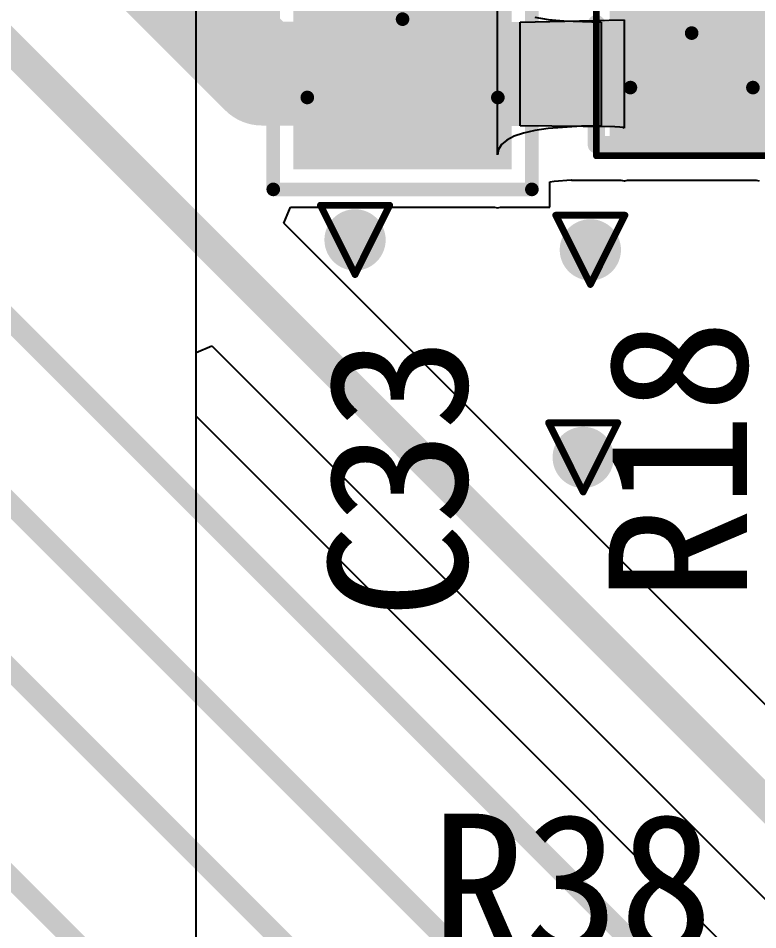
# Model space of a CAD drawing. Extents: x 75 to 173, y 40 to 188.
# Drawn here: x 106.99 to 112.43, y 161.92 to 168.62 of the extents above; entities that cross this region are included whole.
import ezdxf

# ---------------------------------------------------------------- set-up
doc = ezdxf.new("R2010")
doc.units = 0
doc.header["$MEASUREMENT"] = 0
doc.layers.get('0').update_dxf_attribs({"linetype": 'CONTINUOUS'})
for name, color, linetype in [('BottomLayer', 5, 'CONTINUOUS'), ('DRILLDRAWING', 1, 'CONTINUOUS'), ('MECHANICAL13', 56, 'CONTINUOUS'), ('MECHANICAL15', 56, 'CONTINUOUS'), ('MULTILAYER', 9, 'CONTINUOUS'), ('TopLayer', 1, 'CONTINUOUS'), ('TOPOVERLAY', 2, 'CONTINUOUS'), ('TOPPASTE', 8, 'CONTINUOUS'), ('TOPSOLDER', 216, 'CONTINUOUS'), ('ViaHoleLayer', 16, 'CONTINUOUS')]:
    doc.layers.add(name, color=color, linetype=linetype)

# ---------------------------------------------------------------- blocks, each defined once
blk = doc.blocks.new('R0603_12')
at = {"layer": 'MECHANICAL13', "const_width": 0.1}
for points in [[(0.849998, 0.449999), (-0.850001, 0.449999)], [(-0.850001, -0.450002), (-0.850001, 0.449999)], [(0.849998, -0.450002), (0.849998, 0.449999)], [(0.849998, -0.450002), (-0.850001, -0.450002)]]:
    blk.add_lwpolyline(points, dxfattribs=at)
at = {"layer": 'MECHANICAL13', "const_width": 0.05}
for points in [[(-0.875, 0.449999, 1), (-0.825002, 0.449999, 1)], [(-0.875, 0.449999, 1), (-0.825002, 0.449999, 1)], [(0.825, 0.449999, 1), (0.874997, 0.449999, 1)], [(0.825, 0.449999, 1), (0.874997, 0.449999, 1)], [(-0.875, -0.450002, 1), (-0.825002, -0.450002, 1)], [(-0.875, -0.450002, 1), (-0.825002, -0.450002, 1)], [(0.825, -0.450002, 1), (0.874997, -0.450002, 1)], [(0.825, -0.450002, 1), (0.874997, -0.450002, 1)]]:
    blk.add_lwpolyline(points, format="xyb", close=True, dxfattribs=at)
at = {"layer": 'MECHANICAL15'}
for points, const_width in [([(-1.35, -0.700001), (-1.35, 0.700001)], 0.05), ([(1.35, 0.700001), (-1.35, 0.700001)], 0.05), ([(1.35, -0.700001), (1.35, 0.700001)], 0.05), ([(0, -0.450002), (0, 0.449999)], 0.1), ([(0.449999, 0), (-0.450002, 0)], 0.1), ([(1.35, -0.700001), (-1.35, -0.700001)], 0.05)]:
    blk.add_lwpolyline(points, dxfattribs=dict(at, const_width=const_width))
for points, const_width in [([(-1.362499, 0.700001, 1), (-1.3375, 0.700001, 1)], 0.024999), ([(-1.362499, 0.700001, 1), (-1.3375, 0.700001, 1)], 0.024999), ([(1.3375, 0.700001, 1), (1.362499, 0.700001, 1)], 0.024999), ([(1.3375, 0.700001, 1), (1.362499, 0.700001, 1)], 0.024999), ([(-0.024999, 0.449999, 1), (0.024999, 0.449999, 1)], 0.05), ([(-0.475, 0, 1), (-0.425003, 0, 1)], 0.05), ([(0.425, 0, 1), (0.474998, 0, 1)], 0.05), ([(-0.024999, -0.450002, 1), (0.024999, -0.450002, 1)], 0.05), ([(-1.362499, -0.700001, 1), (-1.3375, -0.700001, 1)], 0.024999), ([(-1.362499, -0.700001, 1), (-1.3375, -0.700001, 1)], 0.024999), ([(1.3375, -0.700001, 1), (1.362499, -0.700001, 1)], 0.024999), ([(1.3375, -0.700001, 1), (1.362499, -0.700001, 1)], 0.024999)]:
    blk.add_lwpolyline(points, format="xyb", close=True, dxfattribs=dict(at, const_width=const_width))
at = {"layer": 'TOPOVERLAY', "const_width": 0.127}
for points in [[(-0.381, 0.700001), (-1.27, 0.700001)], [(-1.27, -0.700001), (-1.27, 0.700001)], [(1.27, 0.700001), (0.381, 0.700001)], [(1.27, -0.700001), (1.27, 0.700001)], [(0, -0.549999), (0, 0.549999)], [(-0.381, -0.700001), (-1.27, -0.700001)], [(1.27, -0.700001), (0.381, -0.700001)]]:
    blk.add_lwpolyline(points, dxfattribs=at)
at = {"layer": 'TOPOVERLAY', "const_width": 0.0635}
for points in [[(-1.30175, 0.700001, 1), (-1.23825, 0.700001, 1)], [(-1.30175, 0.700001, 1), (-1.23825, 0.700001, 1)], [(-0.41275, 0.700001, 1), (-0.34925, 0.700001, 1)], [(0.34925, 0.700001, 1), (0.41275, 0.700001, 1)], [(1.23825, 0.700001, 1), (1.30175, 0.700001, 1)], [(1.23825, 0.700001, 1), (1.30175, 0.700001, 1)], [(-0.03175, 0.549999, 1), (0.03175, 0.549999, 1)], [(-0.03175, -0.549999, 1), (0.03175, -0.549999, 1)], [(-1.30175, -0.700001, 1), (-1.23825, -0.700001, 1)], [(-1.30175, -0.700001, 1), (-1.23825, -0.700001, 1)], [(-0.41275, -0.700001, 1), (-0.34925, -0.700001, 1)], [(0.34925, -0.700001, 1), (0.41275, -0.700001, 1)], [(1.23825, -0.700001, 1), (1.30175, -0.700001, 1)], [(1.23825, -0.700001, 1), (1.30175, -0.700001, 1)]]:
    blk.add_lwpolyline(points, format="xyb", close=True, dxfattribs=at)
at = {"layer": 'TOPPASTE'}
for points in [[(-0.350002, -0.499999), (-0.350002, 0.499999), (-1.15, -0.499999), (-1.15, 0.499999)], [(1.149998, -0.499999), (1.149998, 0.499999), (0.349999, -0.499999), (0.349999, 0.499999)]]:
    blk.add_solid(points, dxfattribs=at)
at = {"layer": 'TOPSOLDER'}
for points in [[(-0.248402, -0.601599), (-0.248402, 0.601599), (-1.2516, -0.601599), (-1.2516, 0.601599)], [(1.251598, -0.601599), (1.251598, 0.601599), (0.248399, -0.601599), (0.248399, 0.601599)]]:
    blk.add_solid(points, dxfattribs=at)
blk = doc.blocks.new('C0805_17')
at = {"layer": 'MECHANICAL13', "const_width": 0.1}
for points in [[(1.075002, 0.700004), (-1.074999, 0.700004)], [(-1.074999, -0.699996), (-1.074999, 0.700004)], [(1.075002, -0.699996), (1.075002, 0.700004)], [(1.075002, -0.699996), (-1.074999, -0.699996)]]:
    blk.add_lwpolyline(points, dxfattribs=at)
at = {"layer": 'MECHANICAL13', "const_width": 0.05}
for points in [[(-1.099998, 0.700004, 1), (-1.05, 0.700004, 1)], [(-1.099998, 0.700004, 1), (-1.05, 0.700004, 1)], [(1.050003, 0.700004, 1), (1.1, 0.700004, 1)], [(1.050003, 0.700004, 1), (1.1, 0.700004, 1)], [(-1.099998, -0.699996, 1), (-1.05, -0.699996, 1)], [(-1.099998, -0.699996, 1), (-1.05, -0.699996, 1)], [(1.050003, -0.699996, 1), (1.1, -0.699996, 1)], [(1.050003, -0.699996, 1), (1.1, -0.699996, 1)]]:
    blk.add_lwpolyline(points, format="xyb", close=True, dxfattribs=at)
at = {"layer": 'MECHANICAL15', "const_width": 0.1}
for points in [[(1.750002, 0.950003), (-1.749999, 0.950003)], [(-1.749999, -0.949996), (-1.749999, 0.950003)], [(1.750002, -0.949996), (1.750002, 0.950003)], [(0.000003, -0.499996), (0.000003, 0.500004)], [(0.500002, 0.000003), (-0.499999, 0.000003)], [(1.750002, -0.949996), (-1.749999, -0.949996)]]:
    blk.add_lwpolyline(points, dxfattribs=at)
at = {"layer": 'MECHANICAL15', "const_width": 0.05}
for points in [[(-1.774998, 0.950003, 1), (-1.725, 0.950003, 1)], [(-1.774998, 0.950003, 1), (-1.725, 0.950003, 1)], [(1.725003, 0.950003, 1), (1.775, 0.950003, 1)], [(1.725003, 0.950003, 1), (1.775, 0.950003, 1)], [(-0.024996, 0.500004, 1), (0.025001, 0.500004, 1)], [(-0.524998, 0.000003, 1), (-0.475, 0.000003, 1)], [(0.475003, 0.000003, 1), (0.525, 0.000003, 1)], [(-0.024996, -0.499996, 1), (0.025001, -0.499996, 1)], [(-1.774998, -0.949996, 1), (-1.725, -0.949996, 1)], [(-1.774998, -0.949996, 1), (-1.725, -0.949996, 1)], [(1.725003, -0.949996, 1), (1.775, -0.949996, 1)], [(1.725003, -0.949996, 1), (1.775, -0.949996, 1)]]:
    blk.add_lwpolyline(points, format="xyb", close=True, dxfattribs=at)
at = {"layer": 'TOPOVERLAY', "const_width": 0.2}
blk.add_lwpolyline([(0, -0.599999), (0, 0.599999)], dxfattribs=at)
at = {"layer": 'TOPOVERLAY', "const_width": 0.1}
for points in [[(-0.05, 0.599999, 1), (0.05, 0.599999, 1)], [(-0.05, -0.599999, 1), (0.05, -0.599999, 1)]]:
    blk.add_lwpolyline(points, format="xyb", close=True, dxfattribs=at)
at = {"layer": 'TOPPASTE'}
for points in [[(-0.299999, -0.699996), (-0.299999, 0.700001), (-1.499997, -0.699996), (-1.499997, 0.700001)], [(1.5, -0.699996), (1.5, 0.700001), (0.300002, -0.699996), (0.300002, 0.700001)]]:
    blk.add_solid(points, dxfattribs=at)
at = {"layer": 'TOPSOLDER'}
for points in [[(-0.198399, -0.801596), (-0.198399, 0.801601), (-1.601597, -0.801596), (-1.601597, 0.801601)], [(1.6016, -0.801596), (1.6016, 0.801601), (0.198402, -0.801596), (0.198402, 0.801601)]]:
    blk.add_solid(points, dxfattribs=at)

msp = doc.modelspace()

# ---------------------------------------------------------------- linework, layer by layer
at = {"layer": 'BottomLayer'}
msp.add_line((108.29946, 121.06782), (108.29946, 169.17542), dxfattribs=at)
at = {"layer": 'BottomLayer', "const_width": 0.225}
for points in [[(109.35536, 166.98772, 1), (109.58035, 166.98772, 1)], [(111.08425, 166.91482, 1), (111.30924, 166.91482, 1)], [(111.03176, 165.39082, 1), (111.25675, 165.39082, 1)]]:
    msp.add_lwpolyline(points, format="xyb", close=True, dxfattribs=at)
at = {"layer": 'DRILLDRAWING', "const_width": 0.0508}
for points in [[(109.21386, 167.24172), (109.72186, 167.24172)], [(109.21386, 167.24172), (109.46786, 166.73372)], [(109.46786, 166.73372), (109.72186, 167.24172)], [(110.94274, 167.16882), (111.45074, 167.16882)], [(110.94274, 167.16882), (111.19674, 166.66082)], [(111.19674, 166.66082), (111.45074, 167.16882)], [(110.89026, 165.64482), (111.39826, 165.64482)], [(110.89026, 165.64482), (111.14426, 165.13682)], [(111.14426, 165.13682), (111.39826, 165.64482)]]:
    msp.add_lwpolyline(points, dxfattribs=at)
at = {"layer": 'DRILLDRAWING', "const_width": 0.0254}
for points in [[(109.20116, 167.24172, 1), (109.22656, 167.24172, 1)], [(109.20116, 167.24172, 1), (109.22656, 167.24172, 1)], [(109.70916, 167.24172, 1), (109.73456, 167.24172, 1)], [(109.70916, 167.24172, 1), (109.73456, 167.24172, 1)], [(110.93004, 167.16882, 1), (110.95544, 167.16882, 1)], [(110.93004, 167.16882, 1), (110.95544, 167.16882, 1)], [(111.43804, 167.16882, 1), (111.46344, 167.16882, 1)], [(111.43804, 167.16882, 1), (111.46344, 167.16882, 1)], [(109.45516, 166.73372, 1), (109.48056, 166.73372, 1)], [(109.45516, 166.73372, 1), (109.48056, 166.73372, 1)], [(111.18404, 166.66082, 1), (111.20944, 166.66082, 1)], [(111.18404, 166.66082, 1), (111.20944, 166.66082, 1)], [(110.87756, 165.64482, 1), (110.90296, 165.64482, 1)], [(110.87756, 165.64482, 1), (110.90296, 165.64482, 1)], [(111.38556, 165.64482, 1), (111.41096, 165.64482, 1)], [(111.38556, 165.64482, 1), (111.41096, 165.64482, 1)], [(111.13156, 165.13682, 1), (111.15696, 165.13682, 1)], [(111.13156, 165.13682, 1), (111.15696, 165.13682, 1)]]:
    msp.add_lwpolyline(points, format="xyb", close=True, dxfattribs=at)
at = {"layer": 'MULTILAYER', "const_width": 0.225}
for points in [[(109.35536, 166.98772, 1), (109.58035, 166.98772, 1)], [(111.08425, 166.91482, 1), (111.30924, 166.91482, 1)], [(111.03176, 165.39082, 1), (111.25675, 165.39082, 1)]]:
    msp.add_lwpolyline(points, format="xyb", close=True, dxfattribs=at)
at = {"layer": 'TopLayer'}
for p, q in [((110.51407, 167.61167), (110.51407, 168.80557)), ((110.68217, 168.58722), (111.44417, 168.60317)), ((110.78839, 168.62216), (110.88745, 168.60688)), ((110.88745, 168.60688), (111.00175, 168.59596)), ((111.44417, 168.60317), (111.44417, 167.80927)), ((110.68217, 167.82522), (110.68217, 168.58722)), ((111.00175, 168.59596), (111.27607, 168.58722)), ((111.27607, 168.58722), (111.27607, 167.82522)), ((111.37559, 167.81741), (110.68217, 167.82522)), ((110.88745, 167.806), (110.78839, 167.79105)), ((111.13129, 167.82309), (110.88745, 167.806)), ((111.27607, 167.82522), (111.13129, 167.82309)), ((111.41369, 167.81501), (111.37559, 167.81741)), ((111.43655, 167.8123), (111.41369, 167.81501)), ((111.44417, 167.80927), (111.43655, 167.8123)), ((110.63599, 167.74834), (110.58265, 167.72058)), ((110.70457, 167.77183), (110.63599, 167.74834)), ((110.78839, 167.79105), (110.70457, 167.77183)), ((110.54455, 167.68855), (110.52169, 167.65224)), ((110.58265, 167.72058), (110.54455, 167.68855)), ((110.52169, 167.65224), (110.51407, 167.61167)), ((110.89812, 167.41475), (110.93008, 167.41957)), ((110.89812, 167.22762), (110.89812, 167.41475)), ((110.93008, 167.41957), (111.05667, 167.42844)), ((111.05667, 167.42844), (111.06012, 167.42522)), ((111.06012, 167.42522), (111.06012, 167.42522)), ((111.06012, 167.42522), (111.42196, 167.42522)), ((111.42196, 167.42522), (111.44417, 167.42081)), ((111.44417, 167.42081), (111.44692, 167.42136)), ((111.44692, 167.42136), (111.44968, 167.42085)), ((111.44968, 167.42085), (111.47016, 167.42522)), ((111.47016, 167.42522), (112.41586, 167.42522)), ((112.41586, 167.42522), (112.43807, 167.42081)), ((108.94517, 167.11029), (108.99377, 167.22762)), ((108.99377, 167.22762), (110.49187, 167.22762)), ((110.49187, 167.22762), (110.51407, 167.2232)), ((110.51407, 167.2232), (110.53628, 167.22762)), ((110.53628, 167.22762), (110.89812, 167.22762)), ((112.89844, 163.15702), (108.94517, 167.11029)), ((108.29946, 166.1617), (108.41679, 166.21031)), ((108.41679, 166.21031), (112.70816, 161.91893)), ((108.29946, 165.69446), (108.29946, 166.1617)), ((115.40134, 158.59258), (108.29946, 165.69446))]:
    msp.add_line(p, q, dxfattribs=at)
for points, const_width in [([(104.88646, 170.45482), (113.06526, 162.27602)], 0.2286), ([(107.53746, 169.45482), (108.78366, 168.20862)], 0.762), ([(104.56896, 168.76572), (115.20826, 158.12642)], 0.1524), ([(108.78366, 168.20862), (109.81712, 168.20862)], 0.762), ([(109.81952, 168.20622), (111.94112, 168.20622)], 0.762), ([(111.94112, 168.20622), (113.39578, 168.20622)], 0.762), ([(104.11176, 167.87672), (114.45896, 157.52952)], 0.1524), ([(103.78156, 166.98772), (113.86206, 156.90722)], 0.1524), ([(103.86716, 165.37812), (112.88416, 156.36112)], 0.1524)]:
    msp.add_lwpolyline(points, dxfattribs=dict(at, const_width=const_width))
for points, const_width in [([(108.59316, 168.20862, 1), (108.97416, 168.20862, 1)], 0.381), ([(108.59316, 168.20862, 1), (108.97416, 168.20862, 1)], 0.381), ([(109.62662, 168.20862, 1), (110.00762, 168.20862, 1)], 0.381), ([(109.62902, 168.20622, 1), (110.01002, 168.20622, 1)], 0.381), ([(111.75062, 168.20622, 1), (112.13162, 168.20622, 1)], 0.381), ([(111.75062, 168.20622, 1), (112.13162, 168.20622, 1)], 0.381), ([(109.35536, 166.98772, 1), (109.58035, 166.98772, 1)], 0.225), ([(111.08425, 166.91482, 1), (111.30924, 166.91482, 1)], 0.225), ([(111.03176, 165.39082, 1), (111.25675, 165.39082, 1)], 0.225)]:
    msp.add_lwpolyline(points, format="xyb", close=True, dxfattribs=dict(at, const_width=const_width))
at = {"layer": 'ViaHoleLayer', "const_width": 0.1}
for points in [[(109.41786, 166.98772, 1), (109.51786, 166.98772, 1)], [(111.14674, 166.91482, 1), (111.24674, 166.91482, 1)], [(111.09426, 165.39082, 1), (111.19426, 165.39082, 1)]]:
    msp.add_lwpolyline(points, format="xyb", close=True, dxfattribs=at)

# ---------------------------------------------------------------- block references
at = {"rotation": 270}
for name, p in [('C0805_17', (109.81712, 169.10862)), ('R0603_12', (111.94112, 168.95622))]:
    msp.add_blockref(name, p, dxfattribs=at)

# ---------------------------------------------------------------- texts
at = {"layer": 'TOPOVERLAY'}
for s, p in [('R18', (112.34752, 164.33342)), ('C33', (110.29012, 164.20642))]:
    msp.add_text(s, height=1.016, rotation=90, dxfattribs=at).set_placement(p)
msp.add_text('R38', height=1.016, dxfattribs=at).set_placement((110.02666, 161.75862))

doc.saveas('drawing.dxf')
